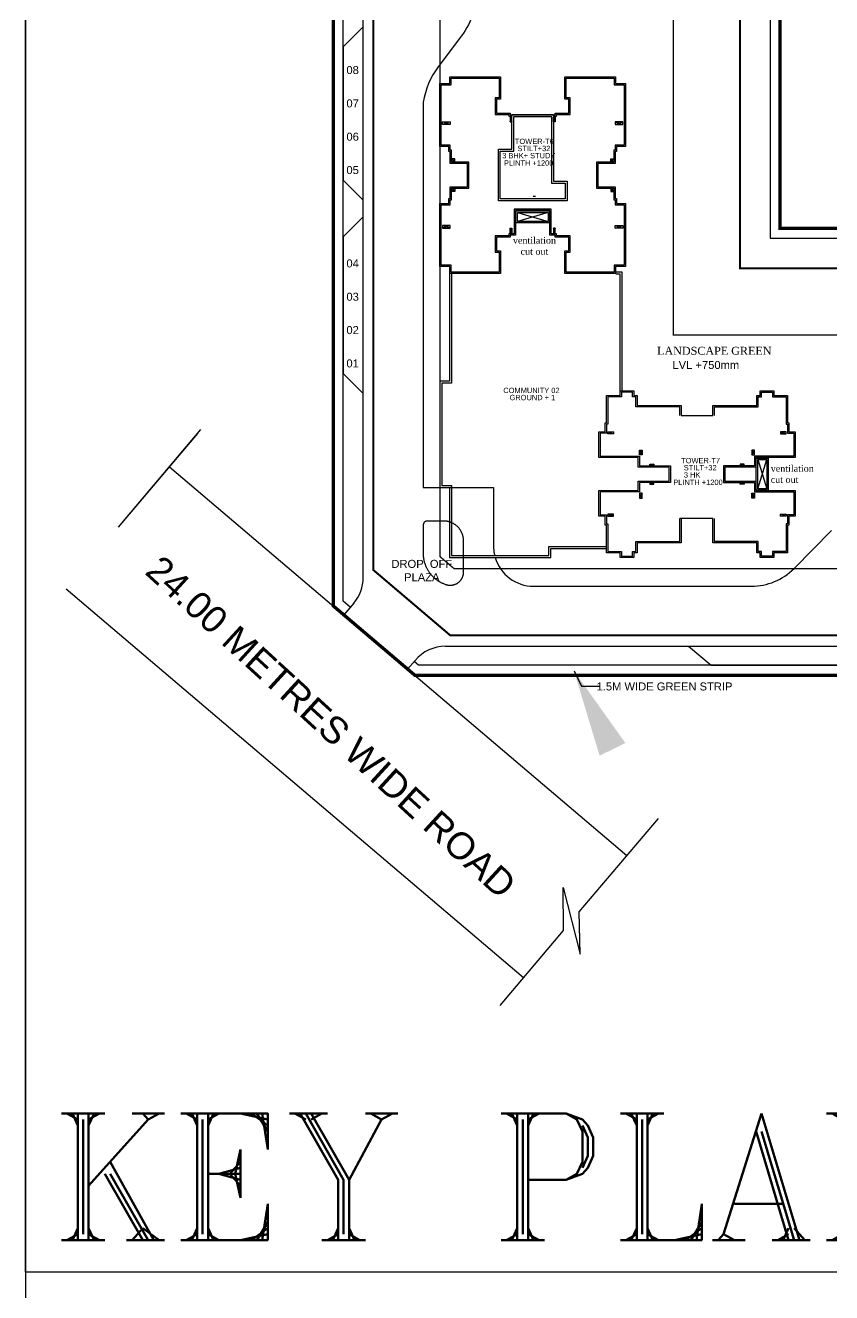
# Model space of a CAD drawing. Header units: millimetres. Extents: x 2061841 to 105821645, y -77612 to 48520811.
# Drawn here: x 105795166 to 105797935, y 48453924 to 48458273 of the extents above; entities that cross this region are included whole.
import ezdxf

# ---------------------------------------------------------------- set-up
doc = ezdxf.new("R2010")
doc.units = ezdxf.units.MM
doc.header["$LTSCALE"] = 10
doc.header["$MEASUREMENT"] = 0
for name, pattern in [('CENTER', [2, 1.25, -0.25, 0.25, -0.25]), ('DASHDOT', [1, 0.5, -0.25, 0, -0.25]), ('DASHED', [0.75, 0.5, -0.25]), ('HIDDEN', [0.375, 0.25, -0.125])]:
    doc.linetypes.add(name, pattern=pattern)
for name, color, linetype in [('AC-GRND', 1, 'Continuous'), ('AC-ROAD', 4, 'Continuous'), ('BORDER', 5, 'Continuous'), ('S-OPENING', 6, 'Continuous'), ('SHEET-TEXT', 7, 'Continuous')]:
    doc.layers.add(name, color=color, linetype=linetype)
doc.layers.add('TEXT 3', color=1, linetype='Continuous', lineweight=18)
doc.styles.add('ARIAL', font='arial.ttf')
doc.styles.add('Century', font='swiss.ttf')
doc.styles.add('DIM', font='arial.ttf')
doc.styles.add('RT', font='romant.shx', dxfattribs={"height": 250})
doc.styles.add('Times', font='times.ttf')
doc.dimstyles.new('Dim-0300', dxfattribs={"dimscale": 300, "dimtxt": 1.5, "dimasz": 1, "dimexe": 0.75, "dimexo": 0.5, "dimgap": 0.75, "dimtad": 1, "dimdec": 0, "dimzin": 1, "dimdsep": 46, "dimtxsty": 'DIM', "dimblk": 'ARCHTICK', "dimcen": 2, "dimdle": 0.75, "dimclrd": 54, "dimclre": 54, "dimclrt": 256, "dimazin": 2, "dimtfac": 1, "dimtdec": 0, "dimtix": 1, "dimtmove": 0, "dimatfit": 3, "dimfxl": 1, "dimlwd": -1, "dimlwe": -1, "dimarcsym": 0})

# ---------------------------------------------------------------- blocks, each defined once
blk = doc.blocks.new('_ArchTick')
at = {"color": 0, "linetype": 'ByBlock', "const_width": 0.15}
blk.add_lwpolyline([(-0.5, -0.5), (0.5, 0.5)], dxfattribs=at)
blk = doc.blocks.new('A$C82ecaa04')
at = {"layer": 'AC-GRND', "color": 2, "linetype": 'HIDDEN', "ltscale": 5}
for points in [[(91225, -175041), (91225, -240684), (225330, -240684)], [(225330, -295735), (47713, -295734), (36173, -285933), (36173, -51647)]]:
    blk.add_lwpolyline(points, dxfattribs=at)
blk = doc.blocks.new('TOWER-A TYPICAL FLOOR FRAMING PLAN N')
at = {"layer": 'AC-ROAD'}
for p, q in [((103033622.1, 48555435.5, 101.1), (103033622.1, 48555067.1, 101.1)), ((103033628.9, 48555435.5, 101.1), (103033628.9, 48555060.2, 101.1)), ((103033588.5, 48555067.1, 101.1), (103033588.5, 48554701.4, 101.1)), ((103033622.1, 48555067.1, 101.1), (103033588.5, 48555067.1, 101.1)), ((103033628.9, 48555060.2, 101.1), (103033595.4, 48555060.2, 101.1)), ((103033595.4, 48555060.2, 101.1), (103033595.4, 48554708.2, 101.1)), ((103033588.5, 48554701.4, 101.1), (103033622.1, 48554701.4, 101.1)), ((103033595.4, 48554708.2, 101.1), (103033628.9, 48554708.2, 101.1)), ((103033622.1, 48554701.4, 101.1), (103033622.1, 48554461.8, 101.1)), ((103033628.9, 48554708.2, 101.1), (103033628.9, 48554468.7, 101.1)), ((103033963.4, 48554468.7, 101.1), (103033963.4, 48554499.6, 101.1)), ((103033963.4, 48554499.6, 101.1), (103034160.5, 48554499.6, 101.1)), ((103033970.3, 48554461.8, 101.1), (103033970.3, 48554492.7, 101.1)), ((103033970.3, 48554492.7, 101.1), (103034160.5, 48554492.7, 101.1)), ((103033622.1, 48554461.8, 101.1), (103033970.3, 48554461.8, 101.1)), ((103033628.9, 48554468.7, 101.1), (103033963.4, 48554468.7, 101.1))]:
    blk.add_line(p, q, dxfattribs=at)
at = {"layer": 'AC-ROAD', "elevation": 101.1}
for points in [[(103034193.4, 48555442.4), (103034213.4, 48555442.4), (103034213.4, 48555034.8)], [(103034193.4, 48555435.5), (103034206.6, 48555435.5), (103034206.6, 48555034.8)]]:
    blk.add_lwpolyline(points, dxfattribs=at)
at = {"layer": 'BORDER', "color": 5}
blk.add_line((103032165.9, 48562374.5, 101.1), (103032165.9, 48502974.5, 101.1), dxfattribs=at)
at = {"layer": 'BORDER', "color": 5, "elevation": 101.1}
blk.add_lwpolyline([(103032165.4, 48561107.5), (103043665.4, 48561107.5), (103043665.4, 48552009), (103032165.4, 48552009)], close=True, dxfattribs=at)
at = {"layer": 'SHEET-TEXT', "color": 8}
for p, q in [((103033325.7, 48554393.6, 101.1), (103033325.7, 48559512.4, 101.1)), ((103033325.7, 48556282.9, 101.1), (103033257.1, 48556214.2, 101.1)), ((103033257.1, 48556214.2, 101.1), (103033257.1, 48555756.6, 101.1)), ((103033325.7, 48555687.9, 101.1), (103033257.1, 48555756.6, 101.1)), ((103033325.7, 48555630.7, 101.1), (103033257.1, 48555562.1, 101.1)), ((103033257.1, 48555562.1, 101.1), (103033257.1, 48555093, 101.1)), ((103033531.7, 48555557.9, 101.1), (103033531.7, 48554701.4, 101.1)), ((103033325.7, 48555024.3, 101.1), (103033257.1, 48555093, 101.1)), ((103033531.7, 48554701.4, 101.1), (103033622.1, 48554701.4, 101.1)), ((103034934.3, 48554554.4, 101.1), (103034805, 48554424, 101.1)), ((103033910.6, 48554363, 101.1), (103034658.8, 48554363, 101.1)), ((103033293.1, 48554304.7, 101.1), (103033259.1, 48554264.7, 101.1)), ((103033259.1, 48554264.7, 101.1), (103033478.2, 48554078.6, 101.1)), ((103033608.4, 48554157.1, 101.1), (103034442.3, 48554157.1, 101.1)), ((103034442.3, 48554157.1, 101.1), (103034520.5, 48554091.8, 101.1)), ((103034442.3, 48554157.1, 101.1), (103037710.8, 48554157.1, 101.1)), ((103033503.7, 48554108.6, 101.1), (103033478.2, 48554078.6, 101.1)), ((103034520.5, 48554091.8, 101.1), (103034978.2, 48554091.8, 101.1))]:
    blk.add_line(p, q, dxfattribs=at)
at = {"layer": 'SHEET-TEXT', "ltscale": 0.5}
for p, q in [((103033593.5, 48555876.5, 101.1), (103033593.5, 48556083.7, 101.1)), ((103033593.5, 48556083.7, 101.1), (103033627.8, 48556083.7, 101.1)), ((103033627.8, 48556083.7, 101.1), (103033627.8, 48556107.1, 101.1)), ((103033627.8, 48556107.1, 101.1), (103033792.8, 48556107.1, 101.1)), ((103033792.8, 48556107.1, 101.1), (103033792.8, 48556039, 101.1)), ((103034022.7, 48556039, 101.1), (103034022.7, 48556107.1, 101.1)), ((103034022.7, 48556107.1, 101.1), (103034187.7, 48556107.1, 101.1)), ((103034187.7, 48556107.1, 101.1), (103034187.7, 48556083.7, 101.1)), ((103034187.7, 48556083.7, 101.1), (103034222, 48556083.7, 101.1)), ((103034222, 48556083.7, 101.1), (103034222, 48555876.5, 101.1)), ((103033792.8, 48556039, 101.1), (103033779, 48556039, 101.1)), ((103033779, 48556039, 101.1), (103033779, 48555982.3, 101.1)), ((103034036.5, 48556039, 101.1), (103034022.7, 48556039, 101.1)), ((103034036.5, 48555982.3, 101.1), (103034036.5, 48556039, 101.1)), ((103033779, 48555982.3, 101.1), (103033825.9, 48555982.3, 101.1)), ((103033825.9, 48555982.3, 101.1), (103033825.9, 48555976.5, 101.1)), ((103033825.9, 48555976.5, 101.1), (103033836.2, 48555976.5, 101.1)), ((103033979.2, 48555976.5, 101.1), (103033989.5, 48555976.5, 101.1)), ((103033989.5, 48555976.5, 101.1), (103033989.5, 48555982.3, 101.1)), ((103033989.5, 48555982.3, 101.1), (103034036.5, 48555982.3, 101.1)), ((103033624.3, 48555876.5, 101.1), (103033593.5, 48555876.5, 101.1)), ((103033624.3, 48555859.3, 101.1), (103033624.3, 48555876.5, 101.1)), ((103034222, 48555876.5, 101.1), (103034191.1, 48555876.5, 101.1)), ((103034191.1, 48555876.5, 101.1), (103034191.1, 48555859.3, 101.1)), ((103033628.9, 48555859.3, 101.1), (103033624.3, 48555859.3, 101.1)), ((103033628.9, 48555818.7, 101.1), (103033628.9, 48555859.3, 101.1)), ((103034191.1, 48555859.3, 101.1), (103034186.6, 48555859.3, 101.1)), ((103034186.6, 48555859.3, 101.1), (103034186.6, 48555818.7, 101.1)), ((103033688.6, 48555818.7, 101.1), (103033628.9, 48555818.7, 101.1)), ((103033688.6, 48555774.2, 101.1), (103033688.6, 48555818.7, 101.1)), ((103034186.6, 48555818.7, 101.1), (103034126.8, 48555818.7, 101.1)), ((103034126.8, 48555818.7, 101.1), (103034126.8, 48555774.2, 101.1)), ((103033688.6, 48555729.7, 101.1), (103033688.6, 48555774.2, 101.1)), ((103034126.8, 48555774.2, 101.1), (103034126.8, 48555729.7, 101.1)), ((103033628.9, 48555689, 101.1), (103033628.9, 48555729.7, 101.1)), ((103033628.9, 48555729.7, 101.1), (103033688.6, 48555729.7, 101.1)), ((103034126.8, 48555729.7, 101.1), (103034186.6, 48555729.7, 101.1)), ((103034186.6, 48555729.7, 101.1), (103034186.6, 48555689, 101.1)), ((103033593.5, 48555464.7, 101.1), (103033593.5, 48555671.9, 101.1)), ((103033593.5, 48555671.9, 101.1), (103033624.3, 48555671.9, 101.1)), ((103033624.3, 48555671.9, 101.1), (103033624.3, 48555689, 101.1)), ((103033624.3, 48555689, 101.1), (103033628.9, 48555689, 101.1)), ((103033971.2, 48555657, 101.1), (103033844.2, 48555657, 101.1)), ((103033844.2, 48555657, 101.1), (103033844.2, 48555572.5, 101.1)), ((103033971.2, 48555572.5, 101.1), (103033971.2, 48555657, 101.1)), ((103034186.6, 48555689, 101.1), (103034191.1, 48555689, 101.1)), ((103034191.1, 48555689, 101.1), (103034191.1, 48555671.9, 101.1)), ((103034191.1, 48555671.9, 101.1), (103034222, 48555671.9, 101.1)), ((103034222, 48555671.9, 101.1), (103034222, 48555464.7, 101.1)), ((103033825.9, 48555566.1, 101.1), (103033779, 48555566.1, 101.1)), ((103033779, 48555566.1, 101.1), (103033779, 48555509.3, 101.1)), ((103033844.2, 48555572.5, 101.1), (103033825.9, 48555572.5, 101.1)), ((103033825.9, 48555572.5, 101.1), (103033825.9, 48555566.1, 101.1)), ((103033989.5, 48555572.5, 101.1), (103033971.2, 48555572.5, 101.1)), ((103033989.5, 48555566.1, 101.1), (103033989.5, 48555572.5, 101.1)), ((103034036.5, 48555566.1, 101.1), (103033989.5, 48555566.1, 101.1)), ((103034036.5, 48555509.3, 101.1), (103034036.5, 48555566.1, 101.1)), ((103033779, 48555509.3, 101.1), (103033792.8, 48555509.3, 101.1)), ((103033792.8, 48555509.3, 101.1), (103033792.8, 48555441.2, 101.1)), ((103034022.7, 48555441.2, 101.1), (103034022.7, 48555509.3, 101.1)), ((103034022.7, 48555509.3, 101.1), (103034036.5, 48555509.3, 101.1)), ((103033627.8, 48555464.7, 101.1), (103033593.5, 48555464.7, 101.1)), ((103033627.8, 48555441.2, 101.1), (103033627.8, 48555464.7, 101.1)), ((103033792.8, 48555441.2, 101.1), (103033627.8, 48555441.2, 101.1)), ((103034187.7, 48555441.2, 101.1), (103034022.7, 48555441.2, 101.1)), ((103034222, 48555464.7, 101.1), (103034187.7, 48555464.7, 101.1)), ((103034187.7, 48555464.7, 101.1), (103034187.7, 48555441.2, 101.1))]:
    blk.add_line(p, q, dxfattribs=at)
at = {"layer": 'SHEET-TEXT', "ltscale": 3500}
for p, q in [((103033624.3, 48555947.5, 101.1), (103033598, 48555956.7, 101.1)), ((103033624.3, 48555956.7, 101.1), (103033598, 48555947.5, 101.1)), ((103033830.5, 48555973, 101.1), (103033836.2, 48555956.4, 101.1)), ((103033830.5, 48555956.4, 101.1), (103033836.2, 48555973, 101.1)), ((103033985, 48555973, 101.1), (103033979.2, 48555956.4, 101.1)), ((103033985, 48555956.4, 101.1), (103033979.2, 48555973, 101.1)), ((103034191.1, 48555947.5, 101.1), (103034217.5, 48555956.7, 101.1)), ((103034191.1, 48555956.7, 101.1), (103034217.5, 48555947.5, 101.1)), ((103033628.9, 48555818.7, 101.1), (103033640, 48555830.1, 101.1)), ((103033628.9, 48555830.1, 101.1), (103033640, 48555818.7, 101.1)), ((103034185.4, 48555819.8, 101.1), (103034175.5, 48555830.1, 101.1)), ((103034185.4, 48555830.1, 101.1), (103034175.5, 48555819.8, 101.1)), ((103033628.9, 48555729.7, 101.1), (103033640, 48555718.2, 101.1)), ((103033628.9, 48555718.2, 101.1), (103033640, 48555729.7, 101.1)), ((103034186.6, 48555729.7, 101.1), (103034175.5, 48555718.2, 101.1)), ((103034186.6, 48555718.2, 101.1), (103034175.5, 48555729.7, 101.1)), ((103033624.3, 48555600.8, 101.1), (103033598, 48555591.7, 101.1)), ((103033624.3, 48555591.7, 101.1), (103033598, 48555600.8, 101.1)), ((103033830.5, 48555575.3, 101.1), (103033836.2, 48555592.5, 101.1)), ((103033830.5, 48555592.5, 101.1), (103033836.2, 48555575.3, 101.1)), ((103033985, 48555575.9, 101.1), (103033979.2, 48555592.5, 101.1)), ((103033985, 48555592.5, 101.1), (103033979.2, 48555575.9, 101.1)), ((103034191.1, 48555600.8, 101.1), (103034217.5, 48555591.7, 101.1)), ((103034191.1, 48555591.7, 101.1), (103034217.5, 48555600.8, 101.1))]:
    blk.add_line(p, q, dxfattribs=at)
at = {"layer": 'SHEET-TEXT'}
for p, q in [((103033917, 48555701.2, 101.1), (103033909.8, 48555701.2, 101.1)), ((103033855.2, 48555646, 101.1), (103033960.3, 48555615, 101.1)), ((103033960.3, 48555646, 101.1), (103033855.2, 48555615, 101.1)), ((103032485.3, 48554566.3, 101.1), (103032757.2, 48554887.2, 101.1)), ((103032496.5, 48554579.4, 101.1), (103032768.3, 48554900.4, 101.1)), ((103034680.5, 48554697.6, 101.1), (103034711.5, 48554797.9, 101.1)), ((103034680.5, 48554797.9, 101.1), (103034711.5, 48554697.6, 101.1)), ((103034067.5, 48553245.4, 101.1), (103034339.3, 48553566.4, 101.1)), ((103033795.7, 48552924.4, 101.1), (103034013.2, 48553181.3, 101.1))]:
    blk.add_line(p, q, dxfattribs=at)
at = {"layer": 'SHEET-TEXT', "ltscale": 50}
for p, q in [((103034166.2, 48554892.5, 101.1), (103034185.3, 48554885.7, 101.1)), ((103034185.3, 48554892.5, 101.1), (103034166.2, 48554885.7, 101.1)), ((103034777.6, 48554892.5, 101.1), (103034758.5, 48554885.7, 101.1)), ((103034758.5, 48554892.5, 101.1), (103034777.6, 48554885.7, 101.1)), ((103034283.5, 48554813.6, 101.1), (103034274.3, 48554830.2, 101.1)), ((103034274.3, 48554813.6, 101.1), (103034283.5, 48554830.2, 101.1)), ((103034660.3, 48554813.6, 101.1), (103034669.5, 48554830.2, 101.1)), ((103034669.5, 48554813.6, 101.1), (103034660.3, 48554830.2, 101.1)), ((103034309.4, 48554782, 101.1), (103034323.2, 48554777.4, 101.1)), ((103034323.2, 48554782, 101.1), (103034309.4, 48554777.4, 101.1)), ((103034634.4, 48554782, 101.1), (103034620.6, 48554777.4, 101.1)), ((103034620.6, 48554782, 101.1), (103034634.4, 48554777.4, 101.1)), ((103034309.4, 48554713.8, 101.1), (103034323.2, 48554718.4, 101.1)), ((103034323.2, 48554713.8, 101.1), (103034309.4, 48554718.4, 101.1)), ((103034634.4, 48554713.8, 101.1), (103034620.6, 48554718.4, 101.1)), ((103034620.6, 48554713.8, 101.1), (103034634.4, 48554718.4, 101.1)), ((103034283.5, 48554682.2, 101.1), (103034274.3, 48554665.6, 101.1)), ((103034274.3, 48554682.2, 101.1), (103034283.5, 48554665.6, 101.1)), ((103034660.3, 48554682.2, 101.1), (103034669.5, 48554665.6, 101.1)), ((103034669.5, 48554682.2, 101.1), (103034660.3, 48554665.6, 101.1)), ((103034166.2, 48554603.3, 101.1), (103034185.3, 48554610.2, 101.1)), ((103034185.3, 48554603.3, 101.1), (103034166.2, 48554610.2, 101.1)), ((103034777.6, 48554603.3, 101.1), (103034758.5, 48554610.2, 101.1)), ((103034758.5, 48554603.3, 101.1), (103034777.6, 48554610.2, 101.1))]:
    blk.add_line(p, q, dxfattribs=at)
at = {"layer": 'SHEET-TEXT', "ltscale": 51}
blk.add_line((103032660.5, 48554773.1, 101.1), (103034231.3, 48553438.9, 101.1), dxfattribs=at)
at = {"layer": 'SHEET-TEXT', "color": 8, "linetype": 'DASHED', "ltscale": 50}
for p, q in [((103033622.1, 48554701.4, 101.1), (103033773.3, 48554701.4, 101.1)), ((103033773.3, 48554701.4, 101.1), (103033773.3, 48554500.3, 101.1))]:
    blk.add_line(p, q, dxfattribs=at)
at = {"layer": 'SHEET-TEXT', "linetype": 'CENTER', "ltscale": 3, "const_width": 11.4, "elevation": 101.1}
blk.add_lwpolyline([(103034757.1, 48556819.3), (103034757.1, 48555591.8), (103037825.7, 48555591.8), (103037825.7, 48555553.5), (103039360, 48555553.5), (103039360, 48555438.4), (103039834.5, 48555438.4), (103040042.9, 48555254.1), (103039513.3, 48554095.9), (103037825.7, 48554095.9), (103037825.7, 48554057.5), (103033503, 48554057.5), (103033222.8, 48554295.5), (103033222.8, 48559581)], dxfattribs=at)
at = {"layer": 'SHEET-TEXT', "color": 8, "elevation": 101.1}
blk.add_lwpolyline([(103033281.3, 48554290.8), (103033257.1, 48554311.4), (103033257.1, 48559615.4), (103032566.6, 48559615.4), (103032566.6, 48560927.6), (103033283.4, 48560927.6), (103033840.5, 48560438.5), (103033840.5, 48559546.7), (103034856.4, 48559546.7), (103035988.6, 48558552.9), (103035988.6, 48556853.6), (103034722.7, 48556853.6), (103034722.7, 48555557.5), (103037791.4, 48555557.5), (103037791.4, 48555519.1), (103039325.7, 48555519.1), (103039325.7, 48555404.1), (103039821.5, 48555404.1), (103040001.1, 48555245.2), (103039491.2, 48554130.2), (103037791.4, 48554130.2), (103037791.4, 48554091.8), (103033515.6, 48554091.8), (103033500.4, 48554104.7)], dxfattribs=at)
at = {"layer": 'SHEET-TEXT', "color": 8, "linetype": 'DASHDOT', "ltscale": 5, "const_width": 6.86, "elevation": 101.1}
blk.add_lwpolyline([(103039222.7, 48555416.2), (103037688.4, 48555416.2), (103037688.4, 48555454.5), (103034619.8, 48555454.5), (103034619.8, 48556956.6), (103035885.6, 48556956.6), (103035885.6, 48558445.4), (103034748.3, 48559443.8), (103033737.5, 48559443.8), (103033737.5, 48560331), (103033175.2, 48560824.6), (103032669.6, 48560824.6), (103032669.6, 48559718.3), (103033360, 48559718.3), (103033360, 48554419.1), (103033624.1, 48554194.8), (103037688.4, 48554194.8), (103037688.4, 48554233.2), (103039424.9, 48554233.2), (103039875.7, 48555218.6), (103039782.5, 48555301.1), (103039222.7, 48555301.1)], close=True, dxfattribs=at)
at = {"layer": 'SHEET-TEXT', "color": 8, "linetype": 'HIDDEN', "ltscale": 10, "const_width": 4.58, "elevation": 101.1}
blk.add_lwpolyline([(103035656.8, 48558402.6), (103035656.8, 48557185.4), (103034391, 48557185.4), (103034390.9, 48555225.7), (103037459.6, 48555225.7), (103037459.6, 48555187.3), (103038993.9, 48555187.3), (103038993.9, 48555072.3), (103039557.2, 48555072.3), (103039278.1, 48554462), (103037459.6, 48554462), (103037459.6, 48554423.6), (103033637.5, 48554423.6), (103033588.9, 48554464.9), (103033588.9, 48559214.9), (103034731.5, 48559214.9)], close=True, dxfattribs=at)
at = {"layer": 'SHEET-TEXT', "color": 8, "elevation": 101.1}
blk.add_lwpolyline([(103033718.9, 48557243.9), (103033718.9, 48556417.8, -0.162801), (103033663.6, 48556252.6), (103033583.5, 48556146.2, 0.122418), (103033531.7, 48556024.3), (103033531.7, 48555557.9)], format="xyb", dxfattribs=at)
at = {"layer": 'SHEET-TEXT', "ltscale": 0.5, "elevation": 101.1}
for points in [[(103033966.7, 48555567.9), (103033966.7, 48555652.4), (103033848.8, 48555652.4), (103033848.8, 48555567.9), (103033830.5, 48555567.9), (103033830.5, 48555561.5), (103033783.6, 48555561.5), (103033783.6, 48555513.9), (103033797.3, 48555513.9), (103033797.3, 48555436.7), (103033623.2, 48555436.7), (103033623.2, 48555460.1), (103033588.9, 48555460.1), (103033588.9, 48555676.5), (103033619.8, 48555676.5), (103033619.8, 48555693.6), (103033624.3, 48555693.6), (103033624.3, 48555734.2), (103033684.1, 48555734.2), (103033684.1, 48555774.2), (103033684.1, 48555814.1), (103033624.3, 48555814.1), (103033624.3, 48555854.7), (103033619.8, 48555854.7), (103033619.8, 48555871.9), (103033588.9, 48555871.9), (103033588.9, 48556088.2), (103033623.2, 48556088.2), (103033623.2, 48556111.7), (103033797.3, 48556111.7), (103033797.3, 48556034.5), (103033783.6, 48556034.5), (103033783.6, 48555986.9), (103033830.5, 48555986.9), (103033830.5, 48555981), (103033836.2, 48555981)], [(103033979.2, 48555981), (103033985, 48555981), (103033985, 48555986.9), (103034031.9, 48555986.9), (103034031.9, 48556034.5), (103034018.1, 48556034.5), (103034018.1, 48556111.7), (103034192.3, 48556111.7), (103034192.3, 48556088.2), (103034226.6, 48556088.2), (103034226.6, 48555871.9), (103034195.7, 48555871.9), (103034195.7, 48555854.7), (103034191.1, 48555854.7), (103034191.1, 48555814.1), (103034131.4, 48555814.1), (103034131.4, 48555774.2), (103034131.4, 48555734.2), (103034191.1, 48555734.2), (103034191.1, 48555693.6), (103034195.7, 48555693.6), (103034195.7, 48555676.5), (103034226.6, 48555676.5), (103034226.6, 48555460.1), (103034192.3, 48555460.1), (103034192.3, 48555436.7), (103034018.1, 48555436.7), (103034018.1, 48555513.9), (103034031.9, 48555513.9), (103034031.9, 48555561.5), (103033985, 48555561.5), (103033985, 48555567.9), (103033966.7, 48555567.9)], [(103034417, 48554595.7), (103034417, 48554512.3), (103034266.1, 48554512.3), (103034266.1, 48554478), (103034254.6, 48554478), (103034254.6, 48554462), (103034207.7, 48554462), (103034207.7, 48554478), (103034161.6, 48554478), (103034161.6, 48554572.4), (103034157, 48554572.4), (103034157, 48554603.4), (103034135.3, 48554603.4), (103034135.3, 48554691.4), (103034269.7, 48554691.4), (103034269.7, 48554724.1), (103034375.8, 48554724.1), (103034375.8, 48554747.9), (103034375.8, 48554771.7), (103034269.7, 48554771.7), (103034269.7, 48554804.4), (103034135.3, 48554804.4), (103034135.3, 48554892.4), (103034157, 48554892.4), (103034157, 48554923.4), (103034161.6, 48554923.4), (103034161.6, 48555017.8), (103034207.7, 48555017.8), (103034207.7, 48555033.8), (103034254.6, 48555033.8), (103034254.6, 48555017.8), (103034266.1, 48555017.8), (103034266.1, 48554983.5), (103034417, 48554983.5), (103034417, 48554949.3), (103034526.8, 48554949.3), (103034526.8, 48554983.5), (103034677.7, 48554983.5), (103034677.7, 48555017.8), (103034689.2, 48555017.8), (103034689.2, 48555033.8), (103034736.1, 48555033.8), (103034736.1, 48555017.8), (103034782.2, 48555017.8), (103034782.2, 48554923.4), (103034786.8, 48554923.4), (103034786.8, 48554892.4), (103034808.5, 48554892.4), (103034808.5, 48554804.4), (103034674.1, 48554804.4), (103034674.1, 48554771.7), (103034568, 48554771.7), (103034568, 48554747.9), (103034568, 48554724.1), (103034674.1, 48554724.1), (103034674.1, 48554691.4), (103034808.5, 48554691.4), (103034808.5, 48554603.4), (103034786.8, 48554603.4), (103034786.8, 48554572.4), (103034782.2, 48554572.4), (103034782.2, 48554478), (103034736.1, 48554478), (103034736.1, 48554462), (103034689.2, 48554462), (103034689.2, 48554478), (103034677.7, 48554478), (103034677.7, 48554512.3), (103034526.8, 48554512.3), (103034526.8, 48554595.7), (103034412.4, 48554595.7)], [(103034412.4, 48554949.3), (103034412.4, 48554978.9), (103034261.5, 48554978.9), (103034261.5, 48555013.2), (103034250.1, 48555013.2), (103034250.1, 48555029.2), (103034212.3, 48555029.2), (103034212.3, 48555013.2), (103034166.2, 48555013.2), (103034166.2, 48554918.8), (103034161.6, 48554918.8), (103034161.6, 48554887.8), (103034139.9, 48554887.8), (103034139.9, 48554809), (103034274.3, 48554809), (103034274.3, 48554776.3), (103034380.4, 48554776.3), (103034380.4, 48554747.9), (103034380.4, 48554719.5), (103034274.3, 48554719.5), (103034274.3, 48554686.8), (103034139.9, 48554686.8), (103034139.9, 48554608), (103034161.6, 48554608), (103034161.6, 48554577), (103034166.2, 48554577), (103034166.2, 48554482.6), (103034212.3, 48554482.6), (103034212.3, 48554466.6), (103034250.1, 48554466.6), (103034250.1, 48554482.6), (103034261.5, 48554482.6), (103034261.5, 48554516.9), (103034412.4, 48554516.9), (103034412.4, 48554595.7)], [(103034531.4, 48554949.3), (103034531.4, 48554978.9), (103034682.3, 48554978.9), (103034682.3, 48555013.2), (103034693.7, 48555013.2), (103034693.7, 48555029.2), (103034731.5, 48555029.2), (103034731.5, 48555013.2), (103034777.6, 48555013.2), (103034777.6, 48554918.8), (103034782.2, 48554918.8), (103034782.2, 48554887.8), (103034803.9, 48554887.8), (103034803.9, 48554809), (103034669.5, 48554809), (103034669.5, 48554776.3), (103034563.4, 48554776.3), (103034563.4, 48554747.9), (103034563.4, 48554719.5), (103034669.5, 48554719.5), (103034669.5, 48554686.8), (103034803.9, 48554686.8), (103034803.9, 48554608), (103034782.2, 48554608), (103034782.2, 48554577), (103034777.6, 48554577), (103034777.6, 48554482.6), (103034731.5, 48554482.6), (103034731.5, 48554466.6), (103034693.7, 48554466.6), (103034693.7, 48554482.6), (103034682.3, 48554482.6), (103034682.3, 48554516.9), (103034531.4, 48554516.9), (103034531.4, 48554595.7)]]:
    blk.add_lwpolyline(points, dxfattribs=at)
at = {"layer": 'SHEET-TEXT', "color": 1, "ltscale": 0.5, "elevation": 101.1}
blk.add_lwpolyline([(103033830.5, 48555981), (103033985, 48555981), (103033985, 48555986.9), (103034031.9, 48555986.9), (103034031.9, 48556034.5), (103034018.1, 48556034.5), (103034018.1, 48556111.7), (103034192.3, 48556111.7), (103034192.3, 48556088.2), (103034226.6, 48556088.2), (103034226.6, 48555871.9), (103034195.7, 48555871.9), (103034195.7, 48555854.7), (103034191.1, 48555854.7), (103034191.1, 48555814.1), (103034131.4, 48555814.1), (103034131.4, 48555774.2), (103034131.4, 48555734.2), (103034191.1, 48555734.2), (103034191.1, 48555693.6), (103034195.7, 48555693.6), (103034195.7, 48555676.5), (103034226.6, 48555676.5), (103034226.6, 48555460.1), (103034192.3, 48555460.1), (103034192.3, 48555436.7), (103034018.1, 48555436.7), (103034018.1, 48555513.9), (103034031.9, 48555513.9), (103034031.9, 48555561.5), (103033985, 48555561.5), (103033985, 48555567.9), (103033966.7, 48555567.9), (103033966.7, 48555652.4), (103033848.8, 48555652.4), (103033848.8, 48555567.9), (103033830.5, 48555567.9), (103033830.5, 48555561.5), (103033783.6, 48555561.5), (103033783.6, 48555513.9), (103033797.3, 48555513.9), (103033797.3, 48555436.7), (103033623.2, 48555436.7), (103033623.2, 48555460.1), (103033588.9, 48555460.1), (103033588.9, 48555676.5), (103033619.8, 48555676.5), (103033619.8, 48555693.6), (103033624.3, 48555693.6), (103033624.3, 48555734.2), (103033684.1, 48555734.2), (103033684.1, 48555774.2), (103033684.1, 48555814.1), (103033624.3, 48555814.1), (103033624.3, 48555854.7), (103033619.8, 48555854.7), (103033619.8, 48555871.9), (103033588.9, 48555871.9), (103033588.9, 48556088.2), (103033623.2, 48556088.2), (103033623.2, 48556111.7), (103033797.3, 48556111.7), (103033797.3, 48556034.5), (103033783.6, 48556034.5), (103033783.6, 48555986.9), (103033830.5, 48555986.9), (103033830.5, 48555981), (103033836.2, 48555981)], dxfattribs=at)
at = {"layer": 'SHEET-TEXT', "ltscale": 3500, "elevation": 101.1}
for points in [[(103033624.3, 48555956.7), (103033624.3, 48555947.5), (103033598, 48555947.5), (103033598, 48555956.7)], [(103033830.5, 48555973), (103033830.5, 48555956.4), (103033836.2, 48555956.4), (103033836.2, 48555973)], [(103033985, 48555973), (103033985, 48555956.4), (103033979.2, 48555956.4), (103033979.2, 48555973)], [(103034191.1, 48555956.7), (103034191.1, 48555947.5), (103034217.5, 48555947.5), (103034217.5, 48555956.7)], [(103033624.3, 48555591.7), (103033624.3, 48555600.8), (103033598, 48555600.8), (103033598, 48555591.7)], [(103033830.5, 48555575.3), (103033830.5, 48555591.9), (103033836.2, 48555591.9), (103033836.2, 48555575.3)], [(103033985, 48555575.9), (103033985, 48555592.5), (103033979.2, 48555592.5), (103033979.2, 48555575.9)], [(103034191.1, 48555591.7), (103034191.1, 48555600.8), (103034217.5, 48555600.8), (103034217.5, 48555591.7)]]:
    blk.add_lwpolyline(points, close=True, dxfattribs=at)
at = {"layer": 'SHEET-TEXT', "elevation": 101.1}
for points in [[(103033789.7, 48555686.1), (103033789.7, 48555863.2), (103033836.2, 48555863.2), (103033836.2, 48555982.2), (103033979.2, 48555982.2), (103033979.2, 48555753.3), (103034025.8, 48555753.3), (103034025.8, 48555686.1)], [(103033796.5, 48555692.9), (103033796.5, 48555856.3), (103033843.1, 48555856.3), (103033843.1, 48555975.3), (103033972.4, 48555975.3), (103033972.4, 48555746.5), (103034018.9, 48555746.5), (103034018.9, 48555692.9)], [(103033850, 48555651.3), (103033965.5, 48555651.3), (103033965.5, 48555609.8), (103033850, 48555609.8)], [(103033855.2, 48555646), (103033960.3, 48555646), (103033960.3, 48555615), (103033855.2, 48555615)], [(103034675.2, 48554692.4), (103034675.2, 48554803.1), (103034716.7, 48554803.1), (103034716.7, 48554692.4)], [(103034680.5, 48554697.6), (103034680.5, 48554797.9), (103034711.5, 48554797.9), (103034711.5, 48554697.6)]]:
    blk.add_lwpolyline(points, close=True, dxfattribs=at)
at = {"layer": 'SHEET-TEXT', "ltscale": 3500, "elevation": 101.1}
for points in [[(103033640, 48555818.7), (103033640, 48555830.1), (103033628.9, 48555830.1)], [(103034175.5, 48555819.8), (103034175.5, 48555830.1), (103034185.4, 48555830.1)], [(103033640, 48555729.7), (103033640, 48555718.2), (103033628.9, 48555718.2)], [(103034175.5, 48555729.7), (103034175.5, 48555718.2), (103034186.6, 48555718.2)]]:
    blk.add_lwpolyline(points, dxfattribs=at)
at = {"layer": 'SHEET-TEXT', "ltscale": 50, "elevation": 101.1}
for points in [[(103034166.2, 48554892.5), (103034185.3, 48554892.5), (103034185.3, 48554885.7), (103034166.2, 48554885.7)], [(103034777.6, 48554892.5), (103034758.5, 48554892.5), (103034758.5, 48554885.7), (103034777.6, 48554885.7)], [(103034274.3, 48554830.2), (103034283.5, 48554830.2), (103034283.5, 48554813.6), (103034274.3, 48554813.6)], [(103034669.5, 48554830.2), (103034660.3, 48554830.2), (103034660.3, 48554813.6), (103034669.5, 48554813.6)], [(103034309.4, 48554782), (103034323.2, 48554782), (103034323.2, 48554777.4), (103034309.4, 48554777.4)], [(103034634.4, 48554782), (103034620.6, 48554782), (103034620.6, 48554777.4), (103034634.4, 48554777.4)], [(103034309.4, 48554713.8), (103034323.2, 48554713.8), (103034323.2, 48554718.4), (103034309.4, 48554718.4)], [(103034634.4, 48554713.8), (103034620.6, 48554713.8), (103034620.6, 48554718.4), (103034634.4, 48554718.4)], [(103034274.3, 48554665.6), (103034283.5, 48554665.6), (103034283.5, 48554682.2), (103034274.3, 48554682.2)], [(103034669.5, 48554665.6), (103034660.3, 48554665.6), (103034660.3, 48554682.2), (103034669.5, 48554682.2)], [(103034166.2, 48554603.3), (103034185.3, 48554603.3), (103034185.3, 48554610.2), (103034166.2, 48554610.2)], [(103034777.6, 48554603.3), (103034758.5, 48554603.3), (103034758.5, 48554610.2), (103034777.6, 48554610.2)]]:
    blk.add_lwpolyline(points, close=True, dxfattribs=at)
at = {"layer": 'SHEET-TEXT', "color": 8, "linetype": 'DASHED', "ltscale": 50, "elevation": 101.1}
blk.add_lwpolyline([(103033670.3, 48554518.3, 0.414214), (103033601.7, 48554586.9), (103033545.4, 48554586.9, 0.414214), (103033531.7, 48554573.2), (103033531.7, 48554486.1, 0.345322), (103033608.1, 48554369.5, 0.526684), (103033670.3, 48554412.2)], format="xyb", close=True, dxfattribs=at)
at = {"layer": 'SHEET-TEXT', "ltscale": 51, "elevation": 101.1}
blk.add_lwpolyline([(103033876, 48553019.3), (103032305.1, 48554353.4)], dxfattribs=at)
at = {"layer": 'SHEET-TEXT', "elevation": 101.1}
blk.add_lwpolyline([(103034013.2, 48553181.3), (103034012.1, 48553329.4), (103034070.2, 48553100.5), (103034067.5, 48553245.4)], dxfattribs=at)
at = {"layer": 'SHEET-TEXT', "color": 8, "linetype": 'DASHED', "ltscale": 50}
blk.add_arc((103033910.6, 48554500.3, 101.1), 137.3, 180, 193.2985, dxfattribs=at)
at = {"layer": 'SHEET-TEXT', "color": 8}
for centre, radius, start, end in [((103033910.6, 48554500.3, 101.1), 137.3, 196.2617, 270), ((103033188.4, 48554393.6, 101.1), 137.3, 319.6567, 0), ((103034658.8, 48554568.9, 101.1), 205.9, 270, 315.2502), ((103033608.4, 48554019.8, 101.1), 137.3, 90, 139.6567)]:
    blk.add_arc(centre, radius, start, end, dxfattribs=at)
at = {"layer": 'SHEET-TEXT', "xscale": 0.0228823837028751, "yscale": 0.0228823837028751, "zscale": 0.0228823837028751}
blk.add_blockref('A$C82ecaa04', (103032532.3, 48560961.9, 101.1), dxfattribs=at)
at = {"layer": 'SHEET-TEXT'}
for s, height, style, p in [('08', 27.46, 'Century', (103033268, 48556120.9, 101.1)), ('07', 27.46, 'Century', (103033268, 48556006.5, 101.1)), ('06', 27.46, 'Century', (103033268, 48555892.1, 101.1)), ('TOWER-T6', 18.31, 'Century', (103033846.4, 48555880.7, 101.1)), ('STILT+32', 18.31, 'Century', (103033855.2, 48555856.3, 101.1)), ('3 BHK+ STUDY', 18.306, 'Century', (103033802.9, 48555831.7, 101.1)), ('PLINTH +1200', 18.306, 'Century', (103033808.9, 48555806.3, 101.1)), ('05', 27.46, 'Century', (103033268, 48555777.7, 101.1)), ('04', 27.46, 'Century', (103033268, 48555457.3, 101.1)), ('03', 27.46, 'Century', (103033268, 48555342.9, 101.1)), ('02', 27.46, 'Century', (103033268, 48555228.5, 101.1)), ('LANDSCAPE GREEN', 27.459, 'Times', (103034334.8, 48555157.3, 101.1)), ('01', 27.46, 'Century', (103033268, 48555114.1, 101.1)), ('LVL +750mm', 27.46, 'Century', (103034387.6, 48555108.7, 101.1)), ('COMMUNITY 02', 18.306, 'Century', (103033806.8, 48555025.9, 101.1)), ('GROUND + 1', 18.31, 'Century', (103033828, 48555001.5, 101.1)), ('TOWER-T7', 18.31, 'Century', (103034417.5, 48554785.1, 101.1)), ('STILT+32', 18.31, 'Century', (103034426.4, 48554760.7, 101.1)), ('3 HK', 18.31, 'Century', (103034426.8, 48554736, 101.1)), ('PLINTH +1200', 18.306, 'Century', (103034390.3, 48554710.6, 101.1))]:
    blk.add_text(s, height=height, dxfattribs=dict(at, style=style)).set_placement(p)
at = {"layer": 'SHEET-TEXT', "style": 'ARIAL'}
blk.add_text('24.00 METRES WIDE ROAD', height=91.53, rotation=317.4782, dxfattribs=at).set_placement((103032572, 48554408.3, 101.1))
at = {"layer": 'SHEET-TEXT', "attachment_point": 1}
for s, insert, char_height, width, style in [('\\pxqc;ventilation cut out', (103033835.7, 48555561.6, 101.1), 22.882, 155.916, 'Times'), ('ventilation cut out', (103034725.1, 48554778.8, 101.1), 22.882, 155.916, 'Times'), ('\\pxqc;DROP  OFF PLAZA', (103033420.8, 48554453.5, 101.1), 27.459, 212.103, 'Century'), ('\\pxqc;1.5M WIDE GREEN STRIP', (103034086.2, 48554032.8, 101.1), 27.459, 548.198, 'Century')]:
    blk.add_mtext(s, dxfattribs=dict(at, insert=insert, char_height=char_height, width=width, style=style))
at = {"layer": 'TEXT 3', "color": 1, "style": 'RT'}
blk.add_text('KEY PLAN', height=434.78, dxfattribs=at).set_placement((103032252.3, 48552118.7, 101.1))
at = {"layer": 'SHEET-TEXT', "color": 8}
blk.add_leader([(103034049.5, 48554072.4, 101.1), (103034075.4, 48554019.6, 101.1), (103034136.3, 48554019.6, 101.1)], dimstyle='Dim-0300', override={"dimgap": 0.75, "dimtad": 0}, dxfattribs=at)

msp = doc.modelspace()

# ---------------------------------------------------------------- block references
at = {"layer": 'S-OPENING'}
msp.add_blockref('TOWER-A TYPICAL FLOOR FRAMING PLAN N', (2763000.3, -98014.7), dxfattribs=at)

doc.saveas('drawing.dxf')
